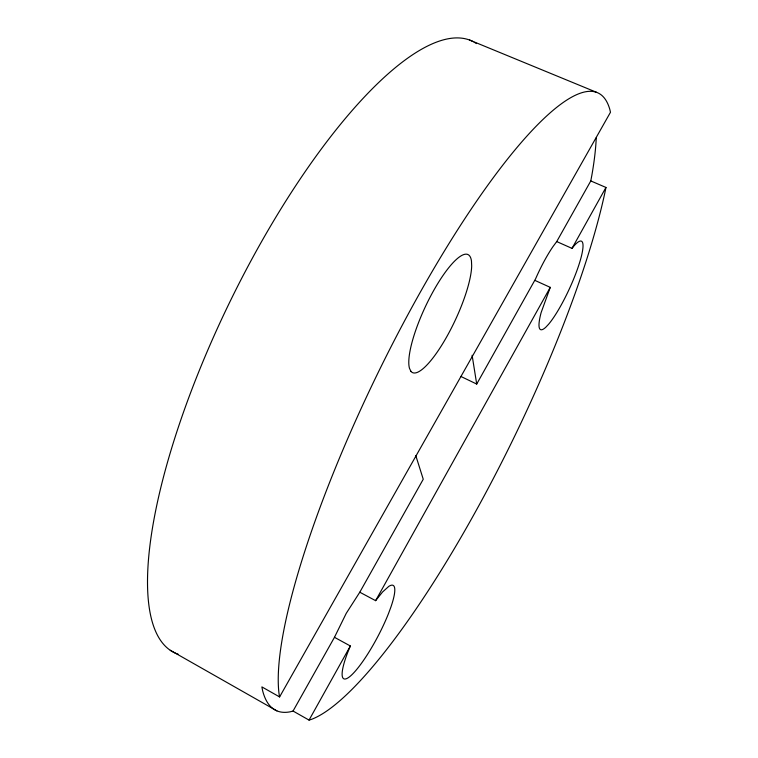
<?xml version="1.0" encoding="UTF-8"?>
<svg xmlns="http://www.w3.org/2000/svg" width="758" height="758" viewBox="0 0 758 758"><rect width="100%" height="100%" fill="white"/><g stroke="black" fill="none" stroke-linecap="round" stroke-linejoin="round"><path stroke-width="1.14" d="M460.873 376.451L476.706 384.06L535.508 279.001A48.578 9.522 -65.3 0 1 552.847 246.805L556.723 241.575L590.785 180.935L591.837 175.373A347.505 79.382 -64 0 0 596.252 137.785M590.785 180.935L605.964 187.453L604.979 192.286A348.718 75.288 -64 0 1 473.523 515.288A348.718 75.288 -64 0 1 311.349 719.399L309.046 720.1L293.052 711.042L290.314 711.781A347.505 79.382 -64 0 1 262.609 690.633L261.87 686.9L279.598 696.924L610.474 112.269L609.858 109.569A348.718 75.288 -64 0 0 422.348 288.552A348.718 75.288 -64 0 0 279.029 693.646L279.598 696.924M293.052 711.042L334.468 637.307L346.254 613.326L359.794 592.216L423.248 479.245L415.791 455.605M334.468 637.307L350.357 645.987L347.988 651.738A52.785 10.366 -62.1 0 0 351.693 674.914A52.785 10.366 -62.1 0 0 388.532 613.459L390.882 607.149A52.785 10.366 -62.1 0 0 388.807 586.37L382.563 591.979L375.617 600.668L359.794 592.216M534.921 280.403L550.261 287.367L541.136 312.571A48.73 9.03 -65.2 0 0 545.902 327.124L548.546 324.301A48.73 9.03 -65.2 0 0 578.847 265.016A48.73 9.03 -65.2 0 0 574.393 245.459L572.006 248.368L556.723 241.575M309.046 720.1L350.357 645.987M375.617 600.668L550.261 287.367M572.006 248.368L605.964 187.453M469.524 40.013L596.499 92.287M170.237 650.26L276.888 710.862M472.111 355.275L476.706 384.06M474.574 42.401A340.096 103.799 -64 0 1 476.45 43.585M178.225 654.23A340.096 103.799 -64 0 1 228.006 305.739A340.096 103.799 -64 0 1 473.598 41.851M410.874 371.268L409.472 368.293A65.235 16.382 -64.8 0 1 435.111 288.021A65.235 16.382 -64.8 0 1 471.467 261.027L471.684 265.935A65.235 16.382 -64.8 0 1 445.448 339.044A65.235 16.382 -64.8 0 1 410.874 371.268"/></g></svg>
